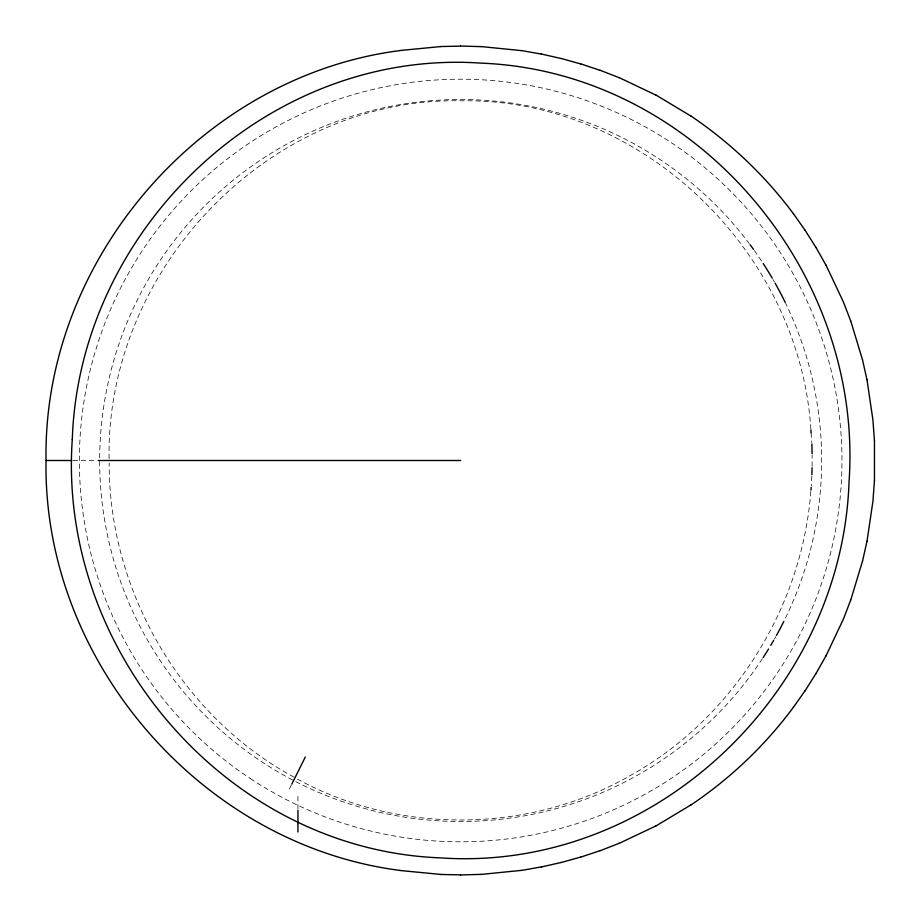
<?xml version="1.0" encoding="UTF-8"?>
<svg xmlns="http://www.w3.org/2000/svg" width="921" height="921" viewBox="0 0 921 921"><rect width="100%" height="100%" fill="white"/><g stroke="black" fill="none" stroke-linecap="round" stroke-linejoin="round"><path stroke-width="0.69" stroke-dasharray="4.61 3.45" d="M109.081 458.831C105.996 268.529 269.818 96.452 462.296 100.803C642.052 98.374 800.084 252.158 810.917 430.061M811.838 476.134L811.274 485.897M812.126 466.36L812.103 455.181M810.837 491.469C802.03 607.457 733.565 717.298 632.036 774.584C531.003 833.413 400.082 835.22 297.495 779.12M289.447 788.883L291.416 784.911M73.07 460.5L97.004 460.5M293.972 777.128C181.264 716.25 108.816 590.729 109.173 463.021M811.102 432.847L811.781 442.61M297.944 796.354L297.944 809.271M785.083 302.146A361.009 361.009 0 0 1 784.427 620.19M775.77 636.676A361.009 361.009 0 0 1 774.365 639.162M762.392 658.699A361.009 361.009 0 0 1 229.145 737.491A361.009 361.009 0 0 1 212.083 198.717A361.009 361.009 0 0 1 749.257 243.605M754.334 250.535A361.009 361.009 0 0 1 762.427 262.347M772.961 279.397A361.009 361.009 0 0 1 774.388 281.884M250.385 778.579A381.306 381.306 0 0 0 841.264 483.571A381.306 381.306 0 0 0 290.345 119.35A381.306 381.306 0 0 0 250.385 778.579"/><path stroke-width="1.38" d="M399.737 870.391C201.331 844.753 42.527 660.461 46.05 460.5C42.527 260.539 201.331 76.247 399.737 50.609M874.455 480.831L874.455 440.169M811.885 474.741L812.08 467.753M874.409 480.831L872.958 501.128L866.983 541.352M810.952 490.076L811.171 487.29M862.528 561.2L866.949 541.341M862.493 561.188L850.728 600.124M850.682 600.101L843.406 619.108L826.01 655.867M291.807 784.128L305.323 756.993M815.983 673.573L825.976 655.833M805.104 690.762L815.96 673.527M793.384 707.386L805.069 690.715M793.361 707.34C765.086 745.492 730.169 778.625 690.762 805.104M690.75 805.035L655.867 826.01M655.867 825.941L619.108 843.406M600.124 850.728L619.108 843.325M580.806 857.106L600.135 850.647M561.2 862.528L580.817 857.025M541.352 866.983L561.223 862.459M521.309 870.46L541.375 866.914M399.691 50.54L440.203 46.626M521.332 870.391L480.831 874.455M440.169 46.545L460.535 46.131M460.5 874.95L480.866 874.374M46.05 460.5L71.769 460.5M98.133 460.5L460.661 460.5M460.5 46.05L480.866 46.626M440.169 874.455L460.535 874.869M480.831 46.545L521.332 50.609M440.203 874.374L399.691 870.46M521.309 50.54L541.375 54.086M541.352 54.017L561.223 58.541M561.2 58.472L580.817 63.975M580.806 63.894L600.135 70.353M600.124 70.272L619.108 77.675M619.108 77.594L655.867 95.059M655.867 94.99L690.75 115.965M690.762 115.896C730.111 142.456 765.017 175.554 793.361 213.66M793.384 213.614L805.069 230.285M805.104 230.238L815.96 247.473M815.983 247.427L825.976 265.167M826.01 265.133L843.371 301.927L850.682 320.899M850.728 320.876L862.493 359.812M862.528 359.8L866.949 379.659M866.983 379.648L872.912 419.884L874.409 440.169M810.917 430.061L811.102 432.847M811.885 444.003L812.08 453.777M297.944 810.25L297.944 831.974M783.794 621.479A361.009 361.009 0 0 1 776.461 635.421M773.652 640.406A361.009 361.009 0 0 1 770.762 645.345M768.54 649.029A361.009 361.009 0 0 1 763.187 657.502M750.12 244.756A361.009 361.009 0 0 1 753.505 249.372M763.21 263.544A361.009 361.009 0 0 1 772.247 278.165M775.102 283.127A361.009 361.009 0 0 1 785.083 302.146M72.287 439.352C57.459 650.238 226.693 849.45 439.996 857.854C653.012 872.82 842.001 692.615 849.047 481.648C863.875 270.762 694.641 71.55 481.338 63.146C268.322 48.18 79.333 228.385 72.287 439.352"/></g></svg>
